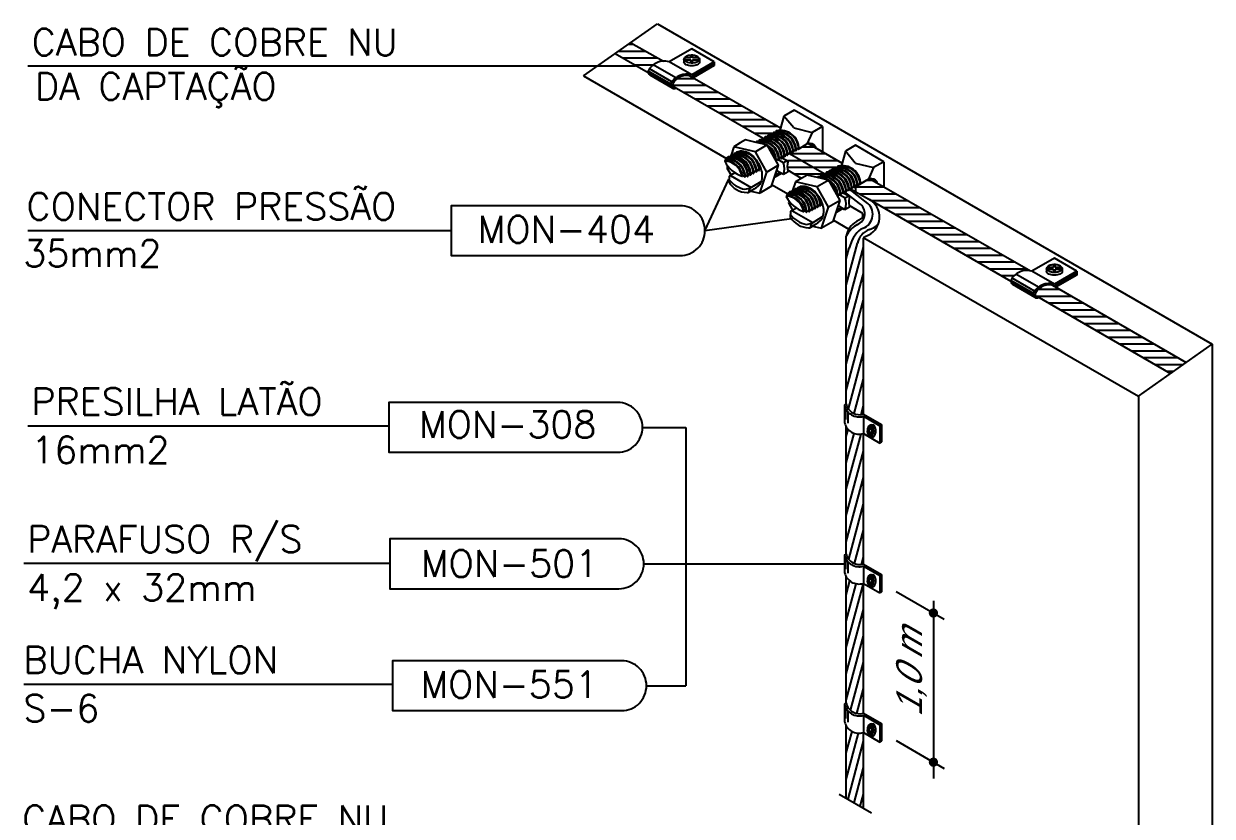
# Model space of a CAD drawing. Extents: x -800 to 12181, y -6101 to 2255.
# Drawn here: x 8635 to 9165, y 1902 to 2255 of the extents above; entities that cross this region are included whole.
import ezdxf
from ezdxf.enums import TextEntityAlignment as Align

# ---------------------------------------------------------------- set-up
doc = ezdxf.new("R2010")
doc.units = 0
doc.header["$MEASUREMENT"] = 0
doc.layers.get('0').update_dxf_attribs({"linetype": 'CONTINUOUS'})
doc.layers.add('15', color=1, linetype='CONTINUOUS')
doc.layers.add('25', color=2, linetype='CONTINUOUS')
doc.styles.add('25CL', font='ROMANS.shx', dxfattribs={"height": 2.5})
doc.styles.add('80', font='ACENT.shx', dxfattribs={"height": 10})
pattern_1 = [(0, (4336.6772, -2685.4036), (0, 3.048), [])]

# ---------------------------------------------------------------- blocks, each defined once
blk = doc.blocks.new('CABPAR')
at = {"layer": '25'}
for p, q in [((137.52, 193.8), (138.6, 193.8)), ((138.6, 193.8), (138.6, 194.18)), ((138.95, 193.8), (140.03, 193.8)), ((137.23, 193.35), (137.23, 193.02)), ((138.6, 193.45), (137.48, 193.45)), ((138.6, 193.01), (138.6, 193.45)), ((140.07, 193.45), (138.95, 193.45)), ((140.32, 193.35), (140.32, 193.02))]:
    blk.add_line(p, q, dxfattribs=at)
for points in [[(138.95, 194.18), (138.95, 193.8)], [(138.95, 193.45), (138.95, 193.01)]]:
    blk.add_lwpolyline(points, dxfattribs=at)
blk.add_lwpolyline([(137.23, 193.02, 0.171363), (137.32, 192.74, 0.104784), (137.68, 192.45, 0.066292), (138.15, 192.29, 0.052434), (138.78, 192.22, 0.052434), (139.4, 192.29, 0.066292), (139.87, 192.45, 0.104784), (140.23, 192.74, 0.171363), (140.32, 193.02, 0.171363)], format="xyb", dxfattribs=at)
for centre, start, end in [((138.23, 193.35), 156.6029, 180), ((139.32, 193.35), 360, 23.2617)]:
    blk.add_arc(centre, 1, start, end, dxfattribs=at)
for points, knots in [([(137.28, 193.6), (137.28, 193.48), (137.33, 193.37), (137.56, 193.15), (137.73, 193.05), (138.15, 192.91), (138.39, 192.87), (138.97, 192.84), (139.31, 192.88), (139.87, 193.07), (140.08, 193.21), (140.3, 193.5), (140.3, 193.66), (140.13, 193.93), (139.98, 194.06), (139.57, 194.24), (139.31, 194.3), (138.76, 194.35), (138.47, 194.34), (137.96, 194.23), (137.73, 194.14), (137.41, 193.92), (137.31, 193.79), (137.28, 193.64), (137.28, 193.62), (137.28, 193.6)], [0, 0, 0, 0, 0.494464, 0.494464, 0.988928, 0.988928, 1.483392, 1.483392, 2.137893, 2.137893, 2.792394, 2.792394, 3.446894, 3.446894, 3.994497, 3.994497, 4.5421, 4.5421, 5.089703, 5.089703, 5.637306, 5.637306, 6.184909, 6.184909, 6.283185, 6.283185, 6.283185, 6.283185]), ([(137.52, 193.8), (137.47, 193.74), (137.44, 193.68), (137.43, 193.62), (137.43, 193.61), (137.43, 193.6), (137.43, 193.56), (137.44, 193.51), (137.47, 193.46), (137.48, 193.45), (137.48, 193.45)], [5.8463039, 5.8463039, 5.8463039, 5.8463039, 6.180354, 6.180354, 6.2831853, 6.2831853, 6.2831853, 6.5890722, 6.5890722, 6.6212886, 6.6212886, 6.6212886, 6.6212886]), ([(138.95, 194.18), (138.85, 194.19), (138.75, 194.19), (138.63, 194.19), (138.62, 194.19), (138.6, 194.18)], [10.8721339, 10.8721339, 10.8721339, 10.8721339, 11.0851133, 11.0851133, 11.1153248, 11.1153248, 11.1153248, 11.1153248]), ([(140.07, 193.45), (140.1, 193.49), (140.12, 193.53), (140.13, 193.61), (140.12, 193.66), (140.08, 193.74), (140.06, 193.77), (140.03, 193.8)], [9.0870699, 9.0870699, 9.0870699, 9.0870699, 9.3535221, 9.3535221, 9.6944157, 9.6944157, 9.8615353, 9.8615353, 9.8615353, 9.8615353]), ([(138.6, 193.01), (138.68, 193), (138.77, 193), (138.88, 193.01), (138.92, 193.01), (138.95, 193.01)], [7.7341555, 7.7341555, 7.7341555, 7.7341555, 7.9027734, 7.9027734, 7.9773547, 7.9773547, 7.9773547, 7.9773547])]:
    blk.add_open_spline(points, degree=3, knots=knots, dxfattribs=at)
blk = doc.blocks.new('PARAFUSO')
at = {"layer": '15'}
blk.add_blockref('CABPAR', (-138.78, -193.02), dxfattribs=at)

msp = doc.modelspace()

# ---------------------------------------------------------------- hatches: boundary and pattern name
h = msp.add_hatch()
h.set_pattern_fill('LINE', color=256, scale=0.96, style=0)
h.set_pattern_definition(pattern_1)
h.paths.add_polyline_path([(8905.708, 2247.016), (8898.732, 2242.088), (8913.575, 2233.626, -0.1446741), (8913.665, 2234.595, -0.2474924), (8919.816, 2238.699, -0.0189713), (8920.416, 2238.738)])
h = msp.add_hatch()
h.set_pattern_fill('LINE', color=256, scale=0.96, style=0)
h.set_pattern_definition(pattern_1)
h.paths.add_polyline_path([(8932.149, 2232.142, 0.3380828), (8924.403, 2228.522, 0.4843717), (8925.147, 2227.227), (8964.875, 2204.291), (8965.663, 2204.766, -0.7966313), (8965.685, 2204.875, -0.0077631), (8965.935, 2204.93), (8966.896, 2205.508, -0.3426541), (8966.95, 2205.552, -0.0009941), (8966.982, 2205.559), (8972.643, 2208.966)])
h = msp.add_hatch()
h.set_pattern_fill('LINE', color=256, scale=0.96, style=0)
h.set_pattern_definition(pattern_1)
h.paths.add_polyline_path([(9000.115, 2193.242), (8984.966, 2201.913), (8980.856, 2199.556, -0.13943), (8980.747, 2199.413, -0.460598), (8980.646, 2199.436), (8976.953, 2197.318), (8992.158, 2188.539), (8993.102, 2189.097, -0.3915615), (8993.158, 2189.151, -0.0018411), (8993.217, 2189.165)])
h.paths.add_polyline_path([(8976.953, 2197.318), (8973.649, 2195.424), (8976.009, 2194.062, 0.1416396), (8975.809, 2189.985), (8982.017, 2186.401), (8984.515, 2187.843), (8989.151, 2186.762, 0.0879243), (8989.364, 2187.006, -0.9804432), (8989.364, 2187.12, -0.0182509), (8989.954, 2187.237), (8990.575, 2187.604, 0.0257894), (8990.629, 2187.683, -0.9804432), (8990.628, 2187.797, -0.013104), (8991.051, 2187.885), (8991.867, 2188.367, -0.7657725), (8991.893, 2188.474, -0.0076554), (8992.14, 2188.528), (8992.158, 2188.539)])
h = msp.add_hatch()
h.set_pattern_fill('LINE', color=256, scale=0.96, style=0)
h.set_pattern_definition([(0, (8605.444, 1530.3258), (0, 3.048), [])])
h.paths.add_polyline_path([(9012.439, 2186.189, 0.0481713), (9011.875, 2186.014), (9009.262, 2184.46), (9008.346, 2183.897, -0.1921089), (9008.219, 2183.689, -0.5534449), (9008.111, 2183.731, 0.0804628), (9008.093, 2183.765), (9007.062, 2183.151, -0.2382719), (9006.838, 2182.957, 0.0448192), (9006.847, 2182.976, 0.0014268), (9006.847, 2183.024), (9006.202, 2182.64), (9006.202, 2180.432), (9011.665, 2177.278, -0.045025), (9013.063, 2176.47), (9075.462, 2140.445, -0.099562), (9075.584, 2141.111, -0.2474924), (9081.735, 2145.215, -0.0813899), (9084.295, 2145.063)])
h.paths.add_polyline_path([(9094.078, 2138.656, 0.3384565), (9086.322, 2135.038, 0.4843717), (9087.066, 2133.743), (9146.545, 2099.403), (9153.524, 2104.334)])
h = msp.add_hatch()
h.set_pattern_fill('LINE', color=256, scale=0.96, angle=75, style=0)
h.set_pattern_definition([(75, (8605.444, 1530.3258), (-2.944142, 0.78888), [])])
h.paths.add_polyline_path([(9009.682, 2159.699), (9007.735, 2157.902), (9003.993, 2155.714), (9001.97, 2154.697), (9001.97, 2085.535, 0.4251473), (9009.682, 2081.083)])

# ---------------------------------------------------------------- linework, layer by layer
for p, q in [((9011.607, 2175.221), (9003.431, 2181.519)), ((9007.85, 2175.221), (9001.158, 2180.376)), ((9001.97, 2071.144), (9002.812, 2074.286)), ((9001.97, 2059.367), (9005.498, 2072.534)), ((9001.97, 2047.591), (9008.57, 2072.219)), ((9001.97, 2035.814), (9009.682, 2064.594)), ((9001.97, 2024.038), (9009.682, 2052.818)), ((9003.069, 2016.362), (9009.682, 2041.041)), ((9005.694, 2014.382), (9009.682, 2029.265)), ((9008.746, 2013.996), (9009.682, 2017.488)), ((9001.97, 2000.484), (9003.624, 2006.654)), ((9001.97, 1976.931), (9009.629, 2005.515)), ((9001.97, 1988.708), (9006.44, 2005.388)), ((9001.97, 1965.155), (9009.682, 1993.935)), ((9001.97, 1953.378), (9009.682, 1982.158)), ((9003.912, 1948.85), (9009.682, 1970.382)), ((9006.697, 1947.464), (9009.682, 1958.605)), ((9001.97, 1929.825), (9004.547, 1939.441)), ((9001.97, 1918.048), (9007.492, 1938.655)), ((9002.744, 1909.157), (9009.682, 1935.052)), ((9005.476, 1907.58), (9009.682, 1923.276)), ((9008.209, 1906.002), (9009.682, 1911.499))]:
    msp.add_line(p, q)
for centre, radius, start, end in [((9004.912, 2170.767), 5.336, 292.4148, 56.57919), ((9007.191, 2170.333), 6.587, 281.87945, 47.90545), ((9014.055, 2153.838), 13.945, 120.64736, 149.62553), ((9009.799, 2172.187), 8.984, 286.08976, 316.4749), ((9019.828, 2151.047), 17.092, 131.30313, 165.61727), ((9015.023, 2155.832), 8.193, 109.49445, 168.47288)]:
    msp.add_arc(centre, radius, start, end)
at = {"layer": '15', "linetype": 'Continuous'}
for p, q in [((8905.784, 2246.973), (8920.416, 2238.738)), ((8898.732, 2242.088), (8913.575, 2233.626)), ((8636.526, 2236.717), (8907.792, 2236.717)), ((8932.149, 2232.142), (8972.643, 2208.966)), ((8925.147, 2227.227), (8964.875, 2204.291)), ((8976.584, 2197.531), (8992.168, 2188.534)), ((8984.966, 2201.913), (9000.115, 2193.242)), ((8982.017, 2186.401), (8975.809, 2189.985)), ((8938.888, 2163.043), (8949.566, 2186.024)), ((9094.078, 2138.656), (9153.764, 2104.196)), ((9087.066, 2133.743), (9146.785, 2099.265))]:
    msp.add_line(p, q, dxfattribs=at)
at = {"layer": '15'}
for p, q in [((8923.605, 2228.514), (8913.578, 2234.303)), ((8924.154, 2229.554), (8914.127, 2235.343)), ((8925.823, 2231.305), (8915.795, 2237.094)), ((8923.602, 2227.837), (8913.575, 2233.626)), ((9011.875, 2186.014), (9005.69, 2182.335)), ((9085.521, 2134.353), (9075.494, 2140.142)), ((9085.524, 2135.03), (9075.497, 2140.819)), ((9086.073, 2136.07), (9076.046, 2141.859)), ((9087.742, 2137.821), (9077.714, 2143.61)), ((9001.649, 2083.718), (9001.649, 2078.774)), ((9002.607, 2082.226), (9002.607, 2077.043)), ((8930.278, 2075.219), (8930.278, 1959.857)), ((9001.649, 2016.824), (9001.649, 2011.881)), ((9002.607, 2015.332), (9002.607, 2010.149)), ((9001.649, 1950.208), (9001.649, 1945.264)), ((9002.607, 1948.716), (9002.607, 1943.533)), ((9001.97, 1941.602), (9002.025, 1941.805))]:
    msp.add_line(p, q, dxfattribs=at)
at = {"layer": '15', "color": 1}
for p, q in [((9003.851, 2181.789), (9013.063, 2176.47)), ((9012.439, 2186.189), (9084.295, 2145.063)), ((9013.063, 2176.47), (9075.462, 2140.445)), ((9008.569, 2171.209), (9003.281, 2174.262)), ((8977.515, 2168.311), (8938.888, 2163.043)), ((9008.569, 2168.352), (9006.524, 2167.172)), ((8636.526, 2163.054), (8825.562, 2163.054)), ((9001.97, 2085.535), (9001.97, 2160.596)), ((9009.682, 2081.083), (9009.682, 2159.699)), ((8636.526, 2075.955), (8797.652, 2075.955)), ((8910.978, 2075.219), (8930.278, 2075.219)), ((8912.754, 2075.219), (8930.278, 2075.219)), ((9001.97, 2018.641), (9001.97, 2075.404)), ((9009.682, 2014.189), (9009.682, 2072.379)), ((8634.725, 2014.508), (8798.233, 2014.508)), ((8911.559, 2014.311), (9001.188, 2014.311)), ((9001.97, 1952.025), (9001.97, 2008.511)), ((9009.682, 1947.572), (9009.682, 2005.485)), ((9024.213, 2001.945), (9045.739, 1989.517)), ((9040.871, 1997.698), (9040.871, 1918.392)), ((8634.725, 1960.588), (8799.428, 1960.588)), ((8912.754, 1959.857), (8930.278, 1959.857)), ((9001.97, 1909.604), (9001.97, 1941.894)), ((9009.682, 1905.152), (9009.682, 1938.869)), ((9024.213, 1935.329), (9045.739, 1922.901)), ((8998.842, 1911.41), (9013.16, 1903.144))]:
    msp.add_line(p, q, dxfattribs=at)
at = {"layer": '15', "color": 1, "const_width": 2.062}
for points in [[(9039.84, 1992.328, 1), (9041.902, 1992.328, 1)], [(9039.84, 1925.711, 1), (9041.902, 1925.711, 1)]]:
    msp.add_lwpolyline(points, format="xyb", close=True, dxfattribs=at)
at = {"layer": '15'}
for centre, radius, start, end in [((8972.629, 2199.556), 8.245, 0.45175, 103.20949), ((8972.394, 2199.389), 8.245, 0.45175, 101.38085), ((8963.775, 2194.817), 8.245, 0.45175, 103.20949), ((8963.54, 2194.651), 8.245, 0.45175, 101.51805), ((8962.51, 2194.14), 8.245, 0.45175, 92.56035), ((8962.276, 2193.974), 8.245, 3.59348, 85.43744), ((8964.805, 2195.328), 8.245, 0.45175, 101.51805), ((8965.04, 2195.494), 8.245, 0.45175, 98.48933), ((8966.305, 2196.171), 8.245, 0.45175, 103.20949), ((8966.07, 2196.005), 8.245, 0.45175, 101.51805), ((8967.57, 2196.848), 8.245, 0.45175, 103.20949), ((8967.335, 2196.682), 8.245, 0.45175, 101.51805), ((8968.834, 2197.525), 8.245, 0.45175, 103.20949), ((8968.6, 2197.358), 8.245, 0.45175, 101.51805), ((8970.099, 2198.202), 8.245, 0.45175, 103.20949), ((8969.864, 2198.035), 8.245, 0.45175, 101.51805), ((8971.364, 2198.879), 8.245, 0.45175, 103.20949), ((8971.129, 2198.712), 8.245, 0.45175, 101.51805), ((8952.392, 2188.724), 8.245, 0.45175, 103.20949), ((8951.012, 2197.79), 0.931, 280.8203, 329.35979), ((8951.792, 2197.369), 0.0625, 108.012, 283.79445), ((8953.657, 2189.401), 8.245, 0.45175, 103.20949), ((8953.426, 2189.223), 8.245, 0.45175, 101.35745), ((8954.922, 2190.078), 8.245, 48.75939, 103.20949), ((8954.687, 2189.912), 8.245, 0.45175, 101.38085), ((8947.973, 2194.142), 0.301, 133.65769, 199.66241), ((8947.349, 2185.922), 8.245, 9.91645, 87.75409), ((8947.755, 2194.764), 0.403, 271.33735, 26.78303), ((8947.715, 2195.219), 0.86, 273.27386, 276.68912), ((8947.559, 2186.118), 8.245, 9.24227, 88.57289), ((8948.108, 2195.025), 0.0801, 116.62028, 274.83683), ((8947.978, 2195.928), 0.836, 276.51009, 319.66424), ((8948.652, 2186.872), 8.245, 2.67762, 94.03124), ((8948.417, 2186.706), 8.245, 2.67762, 92.1532), ((8948.614, 2195.444), 0.0571, 91.49746, 291.40144), ((8950.31, 2187.877), 7.811, 356.75728, 102.55115), ((8950.076, 2187.714), 7.81, 356.72816, 100.778), ((8948.578, 2196.258), 0.748, 282.57593, 336.81252), ((8949.245, 2196.017), 0.0571, 91.49746, 291.40144), ((8951.127, 2188.047), 8.245, 0.45175, 103.20949), ((8950.893, 2187.881), 8.245, 0.45175, 101.51805), ((8949.73, 2197.115), 0.931, 280.8203, 329.35979), ((8950.51, 2196.694), 0.0571, 91.49746, 291.40144), ((8952.157, 2188.558), 8.245, 0.45175, 101.51805), ((8954.922, 2190.078), 8.245, 0.45175, 32.238), ((9000.101, 2183.832), 8.245, 0.45175, 103.20949), ((8999.866, 2183.666), 8.245, 0.45175, 101.38085), ((8991.248, 2179.093), 8.245, 0.45175, 103.20949), ((8991.013, 2178.927), 8.245, 0.45175, 101.51805), ((8989.983, 2178.416), 8.245, 0.45175, 92.56035), ((8989.748, 2178.25), 8.245, 3.59348, 85.43744), ((8992.278, 2179.604), 8.245, 0.45175, 101.51805), ((8992.512, 2179.77), 8.245, 0.45175, 98.48933), ((8993.777, 2180.447), 8.245, 0.45175, 103.20949), ((8993.542, 2180.281), 8.245, 0.45175, 101.51805), ((8995.042, 2181.124), 8.245, 0.45175, 103.20949), ((8994.807, 2180.958), 8.245, 0.45175, 101.51805), ((8996.307, 2181.801), 8.245, 0.45175, 103.20949), ((8996.072, 2181.635), 8.245, 0.45175, 101.51805), ((8997.572, 2182.478), 8.245, 0.45175, 103.20949), ((8997.337, 2182.312), 8.245, 0.45175, 101.51805), ((8998.836, 2183.155), 8.245, 0.45175, 103.20949), ((8998.602, 2182.989), 8.245, 0.45175, 101.51805), ((8977.982, 2180.97), 0.0571, 91.49746, 291.40144), ((8979.865, 2173), 8.245, 0.45175, 103.20949), ((8979.63, 2172.834), 8.245, 0.45175, 101.51805), ((8978.485, 2182.066), 0.931, 280.8203, 329.35979), ((8979.265, 2181.645), 0.0625, 108.012, 283.79445), ((8981.13, 2173.677), 8.245, 0.45175, 103.20949), ((8980.898, 2173.5), 8.245, 0.45175, 101.35745), ((8982.394, 2174.354), 8.245, 48.75939, 103.20949), ((8982.16, 2174.188), 8.245, 0.45175, 101.38085), ((8975.445, 2178.419), 0.301, 133.65769, 199.66241), ((8974.821, 2170.198), 8.245, 9.91645, 87.75409), ((8975.228, 2179.04), 0.403, 271.33735, 26.78303), ((8975.188, 2179.496), 0.86, 273.27386, 276.68912), ((8975.032, 2170.394), 8.245, 9.24227, 88.57289), ((8975.581, 2179.302), 0.0801, 116.62028, 274.83683), ((8975.45, 2180.204), 0.836, 276.51009, 319.66424), ((8976.125, 2171.148), 8.245, 2.67762, 94.03124), ((8975.89, 2170.982), 8.245, 2.67762, 92.1532), ((8976.086, 2179.72), 0.0571, 91.49746, 291.40144), ((8977.782, 2172.153), 7.811, 356.75728, 102.55115), ((8977.548, 2171.991), 7.81, 356.72816, 100.778), ((8976.051, 2180.535), 0.748, 282.57593, 336.81252), ((8976.717, 2180.293), 0.0571, 91.49746, 291.40144), ((8978.6, 2172.323), 8.245, 0.45175, 103.20949), ((8978.365, 2172.157), 8.245, 0.45175, 101.51805), ((8977.202, 2181.392), 0.931, 280.8203, 329.35979), ((8982.394, 2174.354), 8.245, 0.45175, 32.238)]:
    msp.add_arc(centre, radius, start, end, dxfattribs=at)
at = {"layer": '15', "color": 1}
for centre, radius, start, end in [((9007.89, 2169.125), 8.984, 286.08976, 65.15677), ((9007.744, 2169.781), 1.649, 300, 60), ((9011.205, 2159.065), 9.36, 120, 170.58933), ((9011.205, 2159.065), 1.649, 120, 157.38678)]:
    msp.add_arc(centre, radius, start, end, dxfattribs=at)
at = {"layer": '25'}
for p, q in [((8884.645, 2232.134), (8917.616, 2255.43)), ((8917.616, 2255.43), (9165.364, 2112.393)), ((8932.966, 2244.188), (8922.939, 2238.398)), ((8942.994, 2238.398), (8932.966, 2244.188)), ((8932.966, 2232.609), (8922.939, 2238.398)), ((8942.994, 2238.398), (8932.966, 2232.609)), ((8942.994, 2237.563), (8933.113, 2231.858)), ((8942.994, 2236.727), (8933.603, 2231.306)), ((8942.994, 2238.398), (8942.994, 2236.727)), ((8884.645, 2232.134), (8948.495, 2195.271)), ((8924.428, 2226.682), (8914.401, 2232.471)), ((8968.861, 2183.512), (8975.857, 2179.473)), ((8996.295, 2167.673), (9003.098, 2163.745)), ((9009.776, 2159.89), (9132.394, 2089.096)), ((9094.885, 2150.704), (9084.858, 2144.914)), ((9104.913, 2144.914), (9094.885, 2150.704)), ((9094.885, 2139.125), (9084.858, 2144.914)), ((9104.913, 2144.914), (9094.885, 2139.125)), ((9104.913, 2144.079), (9095.032, 2138.374)), ((9104.913, 2144.914), (9104.913, 2143.243)), ((9086.347, 2133.198), (9076.32, 2138.987)), ((9104.913, 2143.243), (9095.522, 2137.822)), ((9132.394, 2089.096), (9165.364, 2112.393)), ((9165.364, 2112.393), (9165.364, 1579.19)), ((9132.394, 2089.096), (9132.394, 1555.894)), ((9001.17, 2085.137), (9001.206, 2077.272)), ((9009.585, 2080.144), (9016.897, 2075.922)), ((9009.585, 2080.144), (9009.585, 2072.435)), ((9009.682, 2081.083), (9017.759, 2076.42)), ((9017.759, 2076.42), (9016.897, 2075.922)), ((9016.897, 2075.922), (9016.897, 2068.213)), ((9017.759, 2076.42), (9017.759, 2068.711)), ((9009.585, 2072.435), (9016.897, 2068.213)), ((9017.759, 2068.711), (9016.897, 2068.213)), ((9001.17, 2018.243), (9001.206, 2010.379)), ((9009.585, 2013.25), (9009.585, 2005.541)), ((9009.585, 2013.25), (9016.897, 2009.028)), ((9009.682, 2014.189), (9017.759, 2009.526)), ((9017.759, 2009.526), (9016.897, 2009.028)), ((9016.897, 2009.028), (9016.897, 2001.32)), ((9017.759, 2009.526), (9017.759, 2001.817)), ((9009.585, 2005.541), (9016.897, 2001.32)), ((9017.759, 2001.817), (9016.897, 2001.32)), ((9001.17, 1951.627), (9001.206, 1943.762)), ((9009.682, 1947.572), (9017.759, 1942.91)), ((9009.585, 1946.634), (9009.585, 1938.925)), ((9009.585, 1946.634), (9016.897, 1942.412)), ((9017.759, 1942.91), (9016.897, 1942.412)), ((9016.897, 1942.412), (9016.897, 1934.703)), ((9017.759, 1942.91), (9017.759, 1935.201)), ((9009.585, 1938.925), (9016.897, 1934.703)), ((9017.759, 1935.201), (9016.897, 1934.703))]:
    msp.add_line(p, q, dxfattribs=at)
at = {"layer": '25', "color": 2}
for p, q in [((8974.076, 2214.235), (8972.325, 2207.795)), ((8978.646, 2216.874), (8974.076, 2214.235)), ((8978.49, 2208.916), (8974.076, 2214.235)), ((8991.289, 2209.575), (8978.646, 2216.874)), ((8978.49, 2208.916), (8986.718, 2206.936)), ((8991.289, 2209.575), (8986.718, 2206.936)), ((8991.289, 2209.575), (8991.289, 2198.294)), ((8954.664, 2202.193), (8951.805, 2200.543)), ((8957.043, 2203.567), (8954.664, 2202.193)), ((8961.678, 2202.485), (8957.043, 2203.567)), ((8966.686, 2201.317), (8961.678, 2202.485)), ((8986.718, 2206.936), (8984.403, 2201.738)), ((8951.805, 2200.543), (8950.545, 2196.76)), ((8961.447, 2198.292), (8951.805, 2200.543)), ((8966.686, 2201.317), (8961.447, 2198.292)), ((8966.527, 2189.213), (8961.447, 2198.292)), ((8971.765, 2192.237), (8966.686, 2201.317)), ((8984.434, 2201.808), (8980.874, 2199.621)), ((9001.548, 2198.512), (8999.797, 2192.072)), ((9006.119, 2201.151), (9001.548, 2198.512)), ((9005.963, 2193.192), (9001.548, 2198.512)), ((9018.761, 2193.852), (9006.119, 2201.151)), ((8948.954, 2191.979), (8948.677, 2191.148)), ((8971.765, 2192.237), (8966.527, 2189.213)), ((8968.638, 2182.842), (8971.765, 2192.237)), ((8973.913, 2193.356), (8971.383, 2194.817)), ((8973.3, 2195.626), (8976.009, 2194.062)), ((8973.649, 2195.424), (8973.338, 2195.735)), ((8973.42, 2195.557), (8974.041, 2196.178)), ((8975.568, 2196.771), (8975.53, 2196.809)), ((9005.963, 2193.192), (9014.19, 2191.213)), ((9018.761, 2193.852), (9014.19, 2191.213)), ((9018.761, 2193.852), (9018.761, 2182.571)), ((8948.677, 2191.148), (8950.505, 2187.88)), ((8949.645, 2187.404), (8949.499, 2184.868)), ((8952.257, 2188.873), (8949.645, 2187.393)), ((8950.211, 2187.725), (8959.494, 2182.366)), ((8963.399, 2179.818), (8966.527, 2189.213)), ((8972.947, 2188.643), (8970.002, 2186.942)), ((8972.317, 2189.006), (8970.302, 2187.843)), ((8973.913, 2188.085), (8970.952, 2189.795)), ((8976.009, 2189.294), (8973.913, 2188.085)), ((8984.515, 2187.843), (8979.277, 2184.819)), ((8989.151, 2186.762), (8984.515, 2187.843)), ((8994.158, 2185.593), (8989.151, 2186.762)), ((9014.19, 2191.213), (9011.875, 2186.014)), ((8956.712, 2181.551), (8958.965, 2182.05)), ((8960.971, 2181.659), (8958.498, 2180.231)), ((8958.907, 2182.037), (8963.952, 2185.055)), ((8961.795, 2182.244), (8962.809, 2183.129)), ((8968.638, 2182.842), (8963.399, 2179.818)), ((8979.277, 2184.819), (8978.018, 2181.036)), ((8988.92, 2182.569), (8979.277, 2184.819)), ((8994.158, 2185.593), (8988.92, 2182.569)), ((8994, 2173.49), (8988.92, 2182.569)), ((8999.238, 2176.514), (8994.158, 2185.593)), ((9003.041, 2181.048), (9003.002, 2181.086)), ((9011.907, 2186.085), (9008.346, 2183.897)), ((8959.399, 2180.752), (8963.399, 2179.818)), ((8976.426, 2176.256), (8976.149, 2175.424)), ((8999.238, 2176.514), (8994, 2173.49)), ((8996.11, 2167.119), (8999.238, 2176.514)), ((9001.386, 2177.632), (8998.856, 2179.093)), ((9000.772, 2179.903), (9003.481, 2178.339)), ((8976.149, 2175.424), (8977.977, 2172.157)), ((8977.118, 2171.681), (8976.972, 2169.145)), ((8979.73, 2173.15), (8977.117, 2171.669)), ((8977.684, 2172.001), (8986.966, 2166.642)), ((8990.872, 2164.095), (8994, 2173.49)), ((9000.42, 2172.919), (8997.475, 2171.219)), ((8999.79, 2173.283), (8997.775, 2172.119)), ((9001.386, 2172.361), (8998.424, 2174.071)), ((9003.481, 2173.571), (9001.386, 2172.361)), ((8984.184, 2165.827), (8986.438, 2166.326)), ((8988.444, 2165.936), (8985.971, 2164.508)), ((8986.379, 2166.313), (8991.424, 2169.332)), ((8986.872, 2165.028), (8990.872, 2164.095)), ((8989.267, 2166.52), (8990.282, 2167.406)), ((8996.11, 2167.119), (8990.872, 2164.095))]:
    msp.add_line(p, q, dxfattribs=at)
at = {"layer": '25', "color": 1}
msp.add_line((9006.202, 2180.432), (9006.202, 2183.076), dxfattribs=at)
at = {"layer": '25', "linetype": 'Continuous'}
for p, q in [((9001.17, 2085.137), (9001.97, 2085.535)), ((9001.17, 2018.243), (9001.97, 2018.641)), ((9001.17, 1951.627), (9001.97, 1952.025))]:
    msp.add_line(p, q, dxfattribs=at)
at = {"layer": '25', "color": 2}
for points in [[(8952.398, 2197.55, -0.0489195), (8952.986, 2198.028, -0.142777)], [(8953.148, 2198.13, -0.0064838), (8953.236, 2198.181, -0.142777)], [(8953.236, 2198.181, -0.142777), (8955.353, 2198.668, -0.1071724), (8958.118, 2197.901, -0.0785139), (8960.547, 2196.089, -0.0658576), (8962.706, 2193.199, -0.0658576), (8964.039, 2189.848, -0.0785139), (8964.312, 2186.829, -0.1071724), (8963.52, 2184.071, -0.1041114), (8962.488, 2182.849, -0.0049556)], [(8979.87, 2181.826, -0.0489195), (8980.458, 2182.304, -0.142777)], [(8980.621, 2182.407, -0.0064838), (8980.708, 2182.457, -0.142777)], [(8980.708, 2182.457, -0.142777), (8982.825, 2182.945, -0.1071724), (8985.59, 2182.178, -0.0785139), (8988.02, 2180.365, -0.0658576), (8990.178, 2177.476, -0.0658576), (8991.511, 2174.124, -0.0785139), (8991.785, 2171.105, -0.1071724), (8990.992, 2168.348, -0.1041114), (8989.961, 2167.126, -0.0049556)]]:
    msp.add_lwpolyline(points, format="xyb", dxfattribs=at)
at = {"layer": '25'}
for points in [[(8938.888, 2163.062, 0.4142136), (8927.764, 2174.186), (8825.562, 2174.186), (8825.562, 2151.919), (8927.764, 2151.919, 0.4142136), (8938.888, 2163.043)], [(8910.978, 2075.219, 0.4142136), (8899.854, 2086.343), (8797.652, 2086.343), (8797.652, 2064.077), (8899.854, 2064.077, 0.4142136), (8910.978, 2075.201)], [(8911.559, 2014.311, 0.4142136), (8900.435, 2025.435), (8798.233, 2025.435), (8798.233, 2003.168), (8900.435, 2003.168, 0.4142136), (8911.559, 2014.292)], [(8912.754, 1959.857, 0.4142136), (8901.63, 1970.981), (8799.428, 1970.981), (8799.428, 1948.714), (8901.63, 1948.714, 0.4142136), (8912.754, 1959.838)]]:
    msp.add_lwpolyline(points, format="xyb", dxfattribs=at)
for centre, radius, start, end in [((8915.259, 2233.957), 1.716, 158.19173, 240), ((8920.633, 2230.814), 7.927, 95.91012, 151.51388), ((8920.633, 2230.814), 7.927, 73.08546, 95.91012), ((8925.286, 2228.168), 1.716, 158.19173, 298.97498), ((8930.66, 2225.025), 7.927, 73.08546, 151.51388), ((8930.647, 2225.258), 7.045, 69.51407, 152.40813), ((8925.286, 2228.168), 0.951, 158.19173, 261.56866), ((8952.259, 2198.469), 0.931, 280.8203, 329.35979), ((8979.732, 2182.745), 0.931, 280.8203, 329.35979), ((9082.552, 2137.33), 7.927, 95.91012, 151.51388), ((9082.552, 2137.33), 7.927, 73.08546, 95.91012), ((9077.178, 2140.473), 1.716, 158.19173, 240), ((9092.579, 2131.541), 7.927, 73.08546, 151.51388), ((9092.566, 2131.774), 7.045, 69.51407, 152.40813), ((9087.205, 2134.684), 1.716, 158.19173, 298.97498), ((9087.205, 2134.684), 0.951, 158.19173, 261.56866), ((9007.971, 2087.024), 6.183, 193.93472, 286.06528), ((9007.696, 2086.547), 6.676, 192.19015, 286.43722), ((9007.696, 2078.838), 6.676, 193.56278, 286.43722), ((9007.696, 2019.653), 6.676, 192.19015, 286.43722), ((9007.971, 2020.13), 6.183, 193.93472, 286.06528), ((9007.696, 2011.944), 6.676, 193.56278, 286.43722), ((9007.696, 1953.037), 6.676, 192.19015, 286.43722), ((9007.971, 1953.514), 6.183, 193.93472, 286.06528), ((9007.696, 1945.328), 6.676, 193.56278, 286.43722)]:
    msp.add_arc(centre, radius, start, end, dxfattribs=at)
at = {"layer": '25', "color": 2}
for centre, radius, start, end in [((8969.948, 2207.949), 0.931, 280.8203, 329.35979), ((8970.746, 2207.526), 0.0571, 91.49746, 291.40144), ((8961.095, 2203.21), 0.931, 308.80891, 329.35979), ((8961.893, 2202.787), 0.0571, 91.49746, 291.40144), ((8962.36, 2203.887), 0.931, 280.8203, 329.35979), ((8963.157, 2203.464), 0.0571, 91.49746, 291.40144), ((8965.04, 2195.494), 8.245, 98.48933, 103.20949), ((8963.606, 2204.575), 0.952, 283.14266, 320.26015), ((8963.624, 2204.564), 0.931, 320.07614, 329.35979), ((8964.422, 2204.141), 0.0571, 91.49746, 291.40144), ((8964.889, 2205.241), 0.931, 280.8203, 329.35979), ((8965.687, 2204.818), 0.0571, 91.49746, 291.40144), ((8966.154, 2205.918), 0.931, 280.8203, 329.35979), ((8966.952, 2205.495), 0.0571, 91.49746, 291.40144), ((8967.419, 2206.595), 0.931, 280.8203, 329.35979), ((8968.216, 2206.172), 0.0571, 91.49746, 291.40144), ((8968.684, 2207.272), 0.931, 280.8203, 329.35979), ((8969.481, 2206.849), 0.0571, 91.49746, 291.40144), ((8953.506, 2199.148), 0.931, 280.8203, 321.56674), ((8975.283, 2196.111), 0.744, 72.43386, 170.35773), ((8975.491, 2196.968), 0.329, 306.85935, 350.35773), ((8975.491, 2196.968), 0.329, 306.85935, 350.35773), ((8976.548, 2196.788), 0.744, 141.32045, 170.35773), ((8976.548, 2196.788), 0.744, 72.43386, 141.32045), ((8976.731, 2197.384), 0.12, 13.21352, 69.90463), ((8976.912, 2197.437), 0.0682, 201.18542, 306.85935), ((8976.755, 2197.645), 0.329, 306.85935, 350.35773), ((8976.755, 2197.645), 0.329, 306.85935, 350.35773), ((8977.812, 2197.465), 0.744, 72.43386, 170.35773), ((8977.996, 2198.061), 0.12, 13.21352, 69.90463), ((8978.176, 2198.114), 0.0682, 201.18542, 306.85935), ((8978.02, 2198.322), 0.329, 306.85935, 350.35773), ((8978.02, 2198.322), 0.329, 306.85935, 350.35773), ((8979.077, 2198.142), 0.744, 72.43386, 170.35773), ((8979.26, 2198.738), 0.12, 13.21352, 69.90463), ((8979.441, 2198.791), 0.0682, 201.18542, 306.85935), ((8979.285, 2198.999), 0.329, 306.85935, 350.35773), ((8979.285, 2198.999), 0.329, 306.85935, 350.35773), ((8980.342, 2198.819), 0.744, 72.43386, 170.35773), ((8980.525, 2199.415), 0.12, 13.21352, 69.90463), ((8980.706, 2199.468), 0.0682, 201.18542, 306.85935), ((8980.55, 2199.676), 0.329, 306.85935, 350.35773), ((8980.55, 2199.676), 0.329, 306.85935, 350.35773), ((8985.591, 2198.908), 3.069, 84.64141, 112.78099), ((8985.591, 2198.908), 3.069, 18.68239, 84.64141), ((8959.457, 2199.841), 13.119, 206.23758, 252.3137), ((8970.431, 2194.26), 0.329, 331.69672, 350.35773), ((8971.489, 2194.08), 0.744, 72.43386, 170.35773), ((8971.672, 2194.676), 0.12, 13.21352, 69.90463), ((8971.852, 2194.729), 0.0682, 201.18542, 306.85935), ((8971.696, 2194.937), 0.329, 306.85935, 350.35773), ((8971.696, 2194.937), 0.329, 306.85935, 350.35773), ((8972.753, 2194.757), 0.744, 72.43386, 170.35773), ((8972.937, 2195.353), 0.12, 13.21352, 69.90463), ((8973.117, 2195.406), 0.0682, 201.18542, 306.85935), ((8972.961, 2195.614), 0.329, 306.85935, 350.35773), ((8972.961, 2195.614), 0.329, 306.85935, 350.35773), ((8974.018, 2195.434), 0.744, 165.05387, 170.35773), ((8974.018, 2195.434), 0.744, 72.43386, 165.05387), ((8976.194, 2190.051), 4.015, 92.65386, 124.61523), ((8966.688, 2190.72), 7.691, 339.96118, 20.03882), ((8974.201, 2196.03), 0.12, 13.21352, 69.90463), ((8974.382, 2196.083), 0.0682, 201.18542, 306.85935), ((8974.226, 2196.291), 0.329, 306.85935, 350.35773), ((8974.226, 2196.291), 0.329, 306.85935, 350.35773), ((8975.466, 2196.707), 0.12, 13.21352, 69.90463), ((8975.647, 2196.76), 0.0682, 201.18542, 306.85935), ((8982.96, 2191.678), 7.349, 161.07132, 198.92868), ((8997.421, 2192.226), 0.931, 280.8203, 329.35979), ((8998.218, 2191.802), 0.0571, 91.49746, 291.40144), ((8955.479, 2187.491), 0.149, 267.02111, 303.29856), ((8956.14, 2186.483), 1.056, 112.18269, 123.29856), ((8955.985, 2186.753), 0.749, 26.80505, 109.01124), ((8956.721, 2187.104), 0.0682, 191.01187, 306.85935), ((8956.564, 2187.312), 0.329, 306.85935, 350.35773), ((8957.398, 2186.764), 0.709, 53.02359, 135.93584), ((8957.759, 2187.23), 0.12, 18.98378, 57.12049), ((8957.94, 2187.282), 0.0682, 191.01187, 306.85935), ((8957.784, 2187.49), 0.329, 306.85935, 350.35773), ((8957.784, 2187.49), 0.329, 306.85935, 350.35773), ((8958.841, 2187.31), 0.744, 72.43386, 170.35773), ((8959.024, 2187.907), 0.12, 18.98378, 69.90463), ((8959.205, 2187.959), 0.0682, 191.01187, 306.85935), ((8959.049, 2188.167), 0.329, 306.85935, 350.35773), ((8959.049, 2188.167), 0.329, 306.85935, 350.35773), ((8960.106, 2187.987), 0.744, 72.43386, 170.35773), ((8960.289, 2188.584), 0.12, 13.21352, 69.90463), ((8960.469, 2188.636), 0.0682, 201.18542, 306.85935), ((8960.313, 2188.844), 0.329, 306.85935, 350.35773), ((8960.313, 2188.844), 0.329, 306.85935, 350.35773), ((8961.37, 2188.664), 0.744, 73.4086, 170.35773), ((8961.554, 2189.261), 0.12, 18.98378, 75.93783), ((8961.734, 2189.313), 0.0682, 191.01187, 306.85935), ((8961.578, 2189.521), 0.329, 306.85935, 350.35773), ((8961.578, 2189.521), 0.329, 306.85935, 350.35773), ((8962.635, 2189.341), 0.744, 72.43386, 170.35773), ((8962.818, 2189.938), 0.12, 18.98378, 69.90463), ((8962.999, 2189.99), 0.0682, 191.01187, 306.85935), ((8962.843, 2190.198), 0.329, 306.85935, 350.35773), ((8962.843, 2190.198), 0.329, 306.85935, 350.35773), ((8963.9, 2190.018), 0.744, 99.47431, 170.35773), ((8988.567, 2187.487), 0.931, 308.80891, 329.35979), ((8989.365, 2187.063), 0.0571, 91.49746, 291.40144), ((8989.832, 2188.164), 0.931, 280.8203, 329.35979), ((8990.63, 2187.74), 0.0571, 91.49746, 291.40144), ((8992.512, 2179.77), 8.245, 98.48933, 103.20949), ((8991.079, 2188.852), 0.952, 283.14266, 320.26015), ((8991.097, 2188.841), 0.931, 320.07614, 329.35979), ((8991.895, 2188.417), 0.0571, 91.49746, 291.40144), ((8992.362, 2189.518), 0.931, 280.8203, 329.35979), ((8993.159, 2189.094), 0.0571, 91.49746, 291.40144), ((8993.627, 2190.195), 0.931, 280.8203, 329.35979), ((8994.424, 2189.771), 0.0571, 91.49746, 291.40144), ((8994.891, 2190.872), 0.931, 280.8203, 329.35979), ((8995.689, 2190.448), 0.0571, 91.49746, 291.40144), ((8996.156, 2191.549), 0.931, 280.8203, 329.35979), ((8996.954, 2191.125), 0.0571, 91.49746, 291.40144), ((9013.063, 2183.185), 3.069, 84.64141, 112.78099), ((9013.063, 2183.185), 3.069, 18.68239, 84.64141), ((8957.816, 2189.691), 9.614, 210.11036, 269.10885), ((8958.605, 2192.52), 11.131, 215.70201, 260.20759), ((8962.566, 2180.156), 4.068, 152.25254, 178.93733), ((8967.547, 2173.275), 10.655, 122.6729, 128.10581), ((8980.979, 2183.425), 0.931, 280.8203, 321.56674), ((9002.755, 2180.388), 0.744, 72.43386, 170.35773), ((9002.939, 2180.984), 0.12, 13.21352, 69.90463), ((9003.119, 2181.036), 0.0682, 201.18542, 306.85935), ((9002.963, 2181.244), 0.329, 306.85935, 350.35773), ((9002.963, 2181.244), 0.329, 306.85935, 350.35773), ((9004.02, 2181.065), 0.744, 141.32045, 170.35773), ((9004.02, 2181.065), 0.744, 72.43386, 141.32045), ((9004.203, 2181.661), 0.12, 13.21352, 69.90463), ((9004.384, 2181.713), 0.0682, 201.18542, 306.85935), ((9004.228, 2181.921), 0.329, 306.85935, 350.35773), ((9004.228, 2181.921), 0.329, 306.85935, 350.35773), ((9005.285, 2181.742), 0.744, 72.43386, 170.35773), ((9005.468, 2182.338), 0.12, 13.21352, 69.90463), ((9005.649, 2182.39), 0.0682, 201.18542, 306.85935), ((9005.493, 2182.598), 0.329, 306.85935, 350.35773), ((9005.493, 2182.598), 0.329, 306.85935, 350.35773), ((9006.55, 2182.419), 0.744, 72.43386, 170.35773), ((9006.733, 2183.015), 0.12, 13.21352, 69.90463), ((9006.914, 2183.067), 0.0682, 201.18542, 306.85935), ((9006.757, 2183.275), 0.329, 306.85935, 350.35773), ((9006.757, 2183.275), 0.329, 306.85935, 350.35773), ((9007.815, 2183.096), 0.744, 72.43386, 170.35773), ((9007.998, 2183.692), 0.12, 13.21352, 69.90463), ((9008.178, 2183.744), 0.0682, 201.18542, 306.85935), ((9008.022, 2183.952), 0.329, 306.85935, 350.35773), ((9008.022, 2183.952), 0.329, 306.85935, 350.35773), ((8957.804, 2181.673), 1.6, 265.05939, 295.71654), ((8986.929, 2184.117), 13.119, 206.23758, 252.3137), ((8997.904, 2178.536), 0.329, 331.69672, 350.35773), ((8998.961, 2178.357), 0.744, 72.43386, 170.35773), ((8999.144, 2178.953), 0.12, 13.21352, 69.90463), ((8999.325, 2179.005), 0.0682, 201.18542, 306.85935), ((8999.169, 2179.213), 0.329, 306.85935, 350.35773), ((8999.169, 2179.213), 0.329, 306.85935, 350.35773), ((9000.226, 2179.034), 0.744, 72.43386, 170.35773), ((9000.409, 2179.63), 0.12, 13.21352, 69.90463), ((9000.59, 2179.682), 0.0682, 201.18542, 306.85935), ((9000.434, 2179.89), 0.329, 306.85935, 350.35773), ((9000.434, 2179.89), 0.329, 306.85935, 350.35773), ((9001.491, 2179.711), 0.744, 165.05387, 170.35773), ((9001.491, 2179.711), 0.744, 72.43386, 165.05387), ((9003.667, 2174.327), 4.015, 92.65386, 124.61523), ((8994.16, 2174.997), 7.691, 339.96118, 20.03882), ((9001.674, 2180.307), 0.12, 13.21352, 69.90463), ((9001.854, 2180.359), 0.0682, 201.18542, 306.85935), ((9001.698, 2180.567), 0.329, 306.85935, 350.35773), ((9001.698, 2180.567), 0.329, 306.85935, 350.35773), ((9010.432, 2175.955), 7.349, 161.07132, 193.31824), ((8982.951, 2171.767), 0.149, 267.02111, 303.29856), ((8983.613, 2170.76), 1.056, 112.18269, 123.29856), ((8983.458, 2171.03), 0.749, 26.80505, 109.01124), ((8984.193, 2171.38), 0.0682, 191.01187, 306.85935), ((8984.037, 2171.589), 0.329, 306.85935, 350.35773), ((8984.871, 2171.041), 0.709, 53.02359, 135.93584), ((8985.232, 2171.506), 0.12, 18.98378, 57.12049), ((8985.412, 2171.558), 0.0682, 191.01187, 306.85935), ((8985.256, 2171.767), 0.329, 306.85935, 350.35773), ((8985.256, 2171.767), 0.329, 306.85935, 350.35773), ((8986.313, 2171.587), 0.744, 72.43386, 170.35773), ((8986.497, 2172.183), 0.12, 18.98378, 69.90463), ((8986.677, 2172.235), 0.0682, 191.01187, 306.85935), ((8986.521, 2172.444), 0.329, 306.85935, 350.35773), ((8986.521, 2172.444), 0.329, 306.85935, 350.35773), ((8987.578, 2172.264), 0.744, 72.43386, 170.35773), ((8987.761, 2172.86), 0.12, 13.21352, 69.90463), ((8987.942, 2172.912), 0.0682, 201.18542, 306.85935), ((8987.786, 2173.121), 0.329, 306.85935, 350.35773), ((8987.786, 2173.121), 0.329, 306.85935, 350.35773), ((8988.843, 2172.941), 0.744, 73.4086, 170.35773), ((8989.026, 2173.537), 0.12, 18.98378, 75.93783), ((8989.207, 2173.589), 0.0682, 191.01187, 306.85935), ((8989.051, 2173.798), 0.329, 306.85935, 350.35773), ((8989.051, 2173.798), 0.329, 306.85935, 350.35773), ((8990.108, 2173.618), 0.744, 72.43386, 170.35773), ((8990.291, 2174.214), 0.12, 18.98378, 69.90463), ((8990.472, 2174.266), 0.0682, 191.01187, 306.85935), ((8990.315, 2174.474), 0.329, 306.85935, 350.35773), ((8990.315, 2174.474), 0.329, 306.85935, 350.35773), ((8991.373, 2174.295), 0.744, 99.47431, 170.35773), ((9010.432, 2175.955), 7.349, 193.31824, 198.92868), ((8985.288, 2173.968), 9.614, 210.11036, 269.10885), ((8986.077, 2176.796), 11.131, 215.70201, 260.20759), ((8990.038, 2164.432), 4.068, 152.25254, 178.93733), ((8995.019, 2157.551), 10.655, 122.6729, 128.10581), ((8985.276, 2165.949), 1.6, 265.05939, 295.71654)]:
    msp.add_arc(centre, radius, start, end, dxfattribs=at)
at = {"layer": '25', "color": 1}
for centre in [(8953.039, 2198.048), (8980.512, 2182.324)]:
    msp.add_arc(centre, 0.0571, 91.49746, 291.40144, dxfattribs=at)

# ---------------------------------------------------------------- block references
at = {"layer": '15', "xscale": -2.246400000003632, "yscale": 2.246400000003632, "zscale": 2.2464}
for p in [(8932.966, 2238.398), (9094.885, 2144.914)]:
    msp.add_blockref('PARAFUSO', p, dxfattribs=at)
at = {"layer": '15', "xscale": 1.728000000002794, "yscale": 1.728000000002794, "zscale": 1.728, "rotation": 90}
for p in [(9013.789, 2073.637), (9013.789, 2006.744), (9013.789, 1940.127)]:
    msp.add_blockref('PARAFUSO', p, dxfattribs=at)

# ---------------------------------------------------------------- texts
at = {"layer": '25', "style": '25CL'}
for s, p in [('CABO DE COBRE NU', (8638.23, 2241.212)), ('DA CAPTAÇÃO', (8639.691, 2221.511)), ('CONECTOR PRESSÃO', (8635.956, 2167.854)), ('MON-404', (8837.382, 2157.616)), ('35mm2', (8634.482, 2146.901)), ('PRESILHA LATÃO', (8638.082, 2080.755)), ('MON-308', (8811.196, 2070.517)), ('16mm2', (8638.082, 2059.155)), ('PARAFUSO R/S ', (8636.197, 2019.308)), ('MON-501', (8812.005, 2008.42)), ('4,2 x 32mm', (8636.197, 1997.708)), ('BUCHA NYLON', (8634.554, 1965.388)), ('MON-551', (8811.833, 1954.422)), ('S-6', (8634.554, 1943.788)), ('CABO DE COBRE NU', (8633.966, 1894.403))]:
    msp.add_text(s, height=12, dxfattribs=at).set_placement(p)
at = {"layer": '25', "color": 2, "style": '80', "oblique": 30}
msp.add_text('1,0 m', height=11.52, rotation=90, dxfattribs=at).set_placement((9035.769, 1965.148), align=Align.CENTER)

doc.saveas('drawing.dxf')
